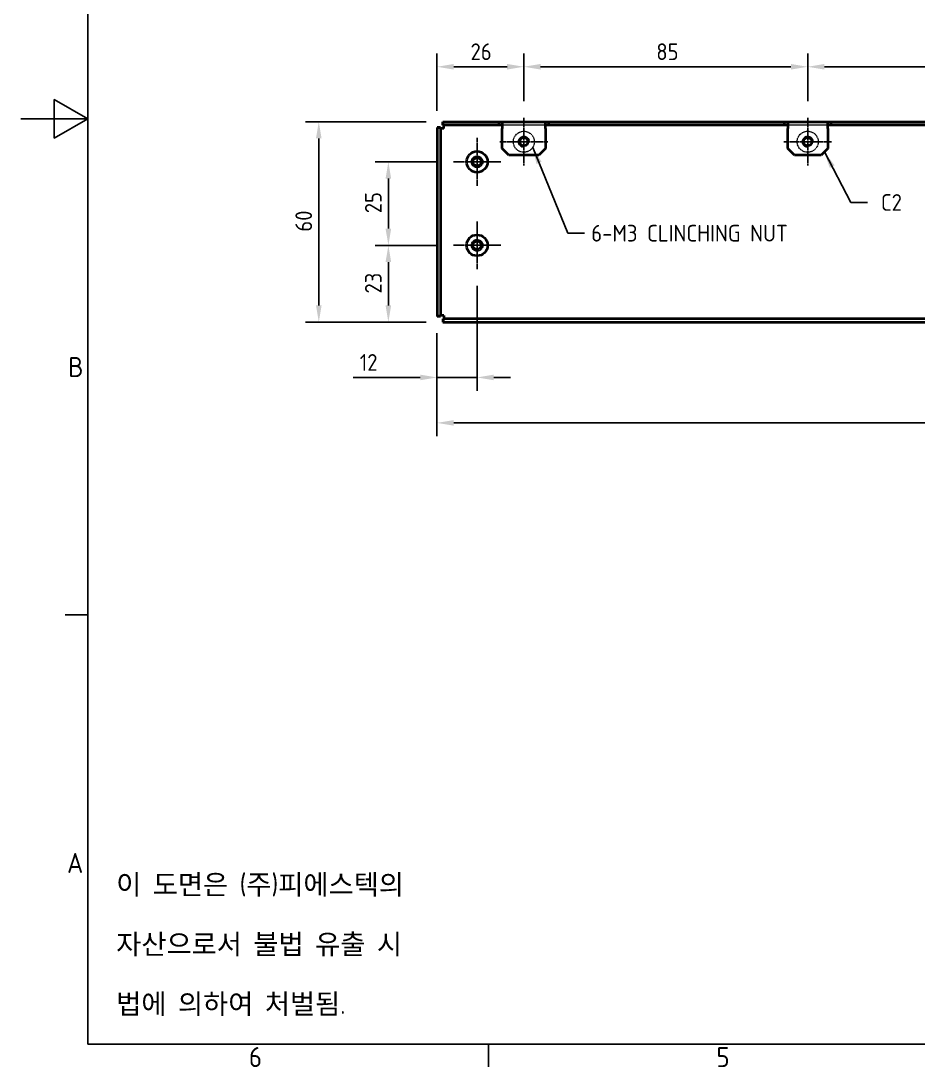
# Model space of a CAD drawing. Header units: millimetres. Extents: x 0 to 840, y 0 to 594.
# Drawn here: x 0 to 268.6, y 13.1 to 326.3 of the extents above; entities that cross this region are included whole.
import ezdxf

# ---------------------------------------------------------------- set-up
doc = ezdxf.new("R2010")
doc.units = ezdxf.units.MM
doc.header["$LTSCALE"] = 2
doc.linetypes.add('CHAIN', pattern=[0.7087, 0.4724, -0.0591, 0.1181, -0.0591])
doc.linetypes.add('DASHED', pattern=[0.2067, 0.1654, -0.0413])
doc.layers.get('0').update_dxf_attribs({"color": 3, "lineweight": 25, "true_color": 0x00ff00})
for name, color, linetype, lineweight, true_color in [('가려진 것(ISO)', 2, 'DASHED', 18, 0xffff00), ('가시적인 것(ISO)', 3, 'Continuous', 40, 0x00ff00), ('가시적인 좁은 것(ISO)', 3, 'Continuous', 35, 0x00ff00), ('기호(ISO)', 5, 'Continuous', 25, 0x0000ff), ('중심 표식(ISO)', 1, 'Continuous', 25, 0xff0000), ('치수(ISO)', 2, 'Continuous', 25, 0xffff00)]:
    doc.layers.add(name, color=color, linetype=linetype, lineweight=lineweight, true_color=true_color)
doc.layers.add('경계(ISO)', color=7, linetype='Continuous', lineweight=25)
doc.styles.add('문자 텍스트_PSTEK_POSCO', font='isocp.shx')
doc.styles.add('치수 텍스트_PSTEK_POSCO', font='isocp.shx')
doc.dimstyles.new('치수_PSTEK_POSCO', dxfattribs={"dimscale": 2, "dimtxt": 2.5, "dimasz": 2.5, "dimexe": 2, "dimexo": 2.5, "dimgap": 1, "dimtad": 1, "dimrnd": 1e-08, "dimdsep": 46, "dimtxsty": '치수 텍스트_PSTEK_POSCO', "dimcen": 0.09, "dimdle": 10, "dimclrd": 7, "dimclre": 7, "dimclrt": 2, "dimadec": 1, "dimazin": 2, "dimtfac": 1, "dimtmove": 0, "dimatfit": 3, "dimfxl": 1, "dimtolj": 1, "dimlwd": -1, "dimlwe": -1, "dimarcsym": 0})
doc.dimstyles.new('치수_PSTEK_POSCO$7', dxfattribs={"dimscale": 2, "dimtxt": 2.5, "dimasz": 2.5, "dimexe": 2, "dimexo": 2.5, "dimgap": 1, "dimtad": 1, "dimrnd": 1e-08, "dimdsep": 46, "dimtxsty": '치수 텍스트_PSTEK_POSCO', "dimcen": 0.09, "dimdle": 10, "dimclrd": 7, "dimclre": 7, "dimclrt": 2, "dimadec": 1, "dimazin": 2, "dimtfac": 1, "dimtmove": 0, "dimatfit": 3, "dimfxl": 1, "dimtolj": 1, "dimlwd": -1, "dimlwe": -1, "dimarcsym": 0})

# ---------------------------------------------------------------- blocks, each defined once
blk = doc.blocks.new('경계 Default Border')
at = {"layer": '경계(ISO)'}
for p, q in [((10, 74.25), (6.6, 74.25)), ((70, 10), (70, 6.6))]:
    blk.add_line(p, q, dxfattribs=at)
at = {"layer": '경계(ISO)', "flags": 128}
for points in [[(10, 10), (10, 287), (410, 287), (410, 10), (10, 10)], [(0, 148.5), (10, 148.5), (5, 151.39), (5, 145.61), (10, 148.5)]]:
    blk.add_lwpolyline(points, dxfattribs=at)
at = {"layer": '경계(ISO)', "color": 2, "true_color": 0xffff00, "char_height": 3, "attachment_point": 7, "style": '문자 텍스트_PSTEK_POSCO'}
for s, insert in [('B', (7.08, 109.85)), ('A', (6.91, 35.62)), ('6', (34.14, 6.57)), ('5', (104.14, 6.57))]:
    blk.add_mtext(s, dxfattribs=dict(at, insert=insert))
blk = doc.blocks.new('*D22')
at = {"layer": 'Defpoints', "color": 0, "transparency": 16777216}
for p in [(150.59, 312.59), (124.59, 294.43), (150.59, 297.28)]:
    blk.add_point(p, dxfattribs=at)
at = {"layer": '치수(ISO)', "color": 7, "transparency": 16777216}
for p, q in [((124.59, 299.43), (124.59, 316.59)), ((150.59, 302.28), (150.59, 316.59)), ((129.59, 312.59), (145.59, 312.59))]:
    blk.add_line(p, q, dxfattribs=at)
for points in [[(129.59, 313.42), (129.59, 311.75), (124.59, 312.59)], [(145.59, 313.42), (145.59, 311.75), (150.59, 312.59)]]:
    blk.add_solid(points, dxfattribs=at)
at = {"layer": '치수(ISO)', "color": 2, "transparency": 16777216, "insert": (134.64, 317.09), "char_height": 5, "attachment_point": 4, "style": '치수 텍스트_PSTEK_POSCO'}
blk.add_mtext('\\A1;26', dxfattribs=at)
blk = doc.blocks.new('*D23')
at = {"layer": 'Defpoints', "color": 0, "transparency": 16777216}
for p in [(235.59, 312.59), (150.59, 297.28), (235.59, 297.28)]:
    blk.add_point(p, dxfattribs=at)
at = {"layer": '치수(ISO)', "color": 7, "transparency": 16777216}
for p, q in [((150.59, 302.28), (150.59, 316.59)), ((235.59, 302.28), (235.59, 316.59)), ((155.59, 312.59), (230.59, 312.59))]:
    blk.add_line(p, q, dxfattribs=at)
for points in [[(155.59, 313.42), (155.59, 311.75), (150.59, 312.59)], [(230.59, 313.42), (230.59, 311.75), (235.59, 312.59)]]:
    blk.add_solid(points, dxfattribs=at)
at = {"layer": '치수(ISO)', "color": 2, "transparency": 16777216, "insert": (190.26, 317.09), "char_height": 5, "attachment_point": 4, "style": '치수 텍스트_PSTEK_POSCO'}
blk.add_mtext('\\A1;85', dxfattribs=at)
blk = doc.blocks.new('*D24')
at = {"layer": 'Defpoints', "color": 0, "transparency": 16777216}
for p in [(395.09, 312.59), (235.59, 297.28), (395.09, 297.28)]:
    blk.add_point(p, dxfattribs=at)
at = {"layer": '치수(ISO)', "color": 7, "transparency": 16777216}
for p, q in [((235.59, 302.28), (235.59, 316.59)), ((395.09, 302.28), (395.09, 316.59)), ((240.59, 312.59), (390.09, 312.59))]:
    blk.add_line(p, q, dxfattribs=at)
for points in [[(240.59, 313.42), (240.59, 311.75), (235.59, 312.59)], [(390.09, 313.42), (390.09, 311.75), (395.09, 312.59)]]:
    blk.add_solid(points, dxfattribs=at)
at = {"layer": '치수(ISO)', "color": 2, "transparency": 16777216, "insert": (308.75, 317.09), "char_height": 5, "attachment_point": 4, "style": '치수 텍스트_PSTEK_POSCO'}
blk.add_mtext('\\A1;159.5', dxfattribs=at)
blk = doc.blocks.new('*D27')
at = {"layer": 'Defpoints', "color": 0, "transparency": 16777216}
for p in [(110.03, 259.13), (129.44, 259.13), (126.3, 236.13)]:
    blk.add_point(p, dxfattribs=at)
at = {"layer": '치수(ISO)', "color": 7, "transparency": 16777216}
for p, q in [((124.44, 259.13), (106.03, 259.13)), ((110.03, 241.13), (110.03, 254.13)), ((121.3, 236.13), (106.03, 236.13))]:
    blk.add_line(p, q, dxfattribs=at)
for points in [[(109.19, 254.13), (110.86, 254.13), (110.03, 259.13)], [(109.19, 241.13), (110.86, 241.13), (110.03, 236.13)]]:
    blk.add_solid(points, dxfattribs=at)
at = {"layer": '치수(ISO)', "color": 2, "transparency": 16777216, "insert": (105.53, 244.7), "char_height": 5, "attachment_point": 4, "rotation": 90, "style": '치수 텍스트_PSTEK_POSCO'}
blk.add_mtext('\\A1;23', dxfattribs=at)
blk = doc.blocks.new('*D28')
at = {"layer": 'Defpoints', "color": 0, "transparency": 16777216}
for p in [(110.03, 284.13), (129.44, 284.13), (129.44, 259.13)]:
    blk.add_point(p, dxfattribs=at)
at = {"layer": '치수(ISO)', "color": 7, "transparency": 16777216}
for p, q in [((124.44, 284.13), (106.03, 284.13)), ((110.03, 264.13), (110.03, 279.13)), ((124.44, 259.13), (106.03, 259.13))]:
    blk.add_line(p, q, dxfattribs=at)
for points in [[(109.19, 279.13), (110.86, 279.13), (110.03, 284.13)], [(109.19, 264.13), (110.86, 264.13), (110.03, 259.13)]]:
    blk.add_solid(points, dxfattribs=at)
at = {"layer": '치수(ISO)', "color": 2, "transparency": 16777216, "insert": (105.53, 268.74), "char_height": 5, "attachment_point": 4, "rotation": 90, "style": '치수 텍스트_PSTEK_POSCO'}
blk.add_mtext('\\A1;25', dxfattribs=at)
blk = doc.blocks.new('*D29')
at = {"layer": 'Defpoints', "color": 0, "transparency": 16777216}
for p in [(126.3, 296.13), (89.19, 236.13), (126.3, 236.13)]:
    blk.add_point(p, dxfattribs=at)
at = {"layer": '치수(ISO)', "color": 7, "transparency": 16777216}
for p, q in [((121.3, 296.13), (85.19, 296.13)), ((89.19, 291.13), (89.19, 241.13)), ((121.3, 236.13), (85.19, 236.13))]:
    blk.add_line(p, q, dxfattribs=at)
for points in [[(88.36, 291.13), (90.03, 291.13), (89.19, 296.13)], [(88.36, 241.13), (90.03, 241.13), (89.19, 236.13)]]:
    blk.add_solid(points, dxfattribs=at)
at = {"layer": '치수(ISO)', "color": 2, "transparency": 16777216, "insert": (84.69, 263.23), "char_height": 5, "attachment_point": 4, "rotation": 90, "style": '치수 텍스트_PSTEK_POSCO'}
blk.add_mtext('\\A1;60', dxfattribs=at)
blk = doc.blocks.new('*D30')
at = {"layer": 'Defpoints', "color": 0, "transparency": 16777216}
for p in [(136.59, 251.98), (124.59, 237.84), (136.59, 219.58)]:
    blk.add_point(p, dxfattribs=at)
at = {"layer": '치수(ISO)', "color": 7, "transparency": 16777216}
for p, q in [((136.59, 246.98), (136.59, 215.58)), ((124.59, 232.84), (124.59, 215.58)), ((119.59, 219.58), (99.46, 219.58)), ((136.59, 219.58), (124.59, 219.58)), ((141.59, 219.58), (146.59, 219.58))]:
    blk.add_line(p, q, dxfattribs=at)
for points in [[(119.59, 220.42), (119.59, 218.75), (124.59, 219.58)], [(141.59, 220.42), (141.59, 218.75), (136.59, 219.58)]]:
    blk.add_solid(points, dxfattribs=at)
at = {"layer": '치수(ISO)', "color": 2, "transparency": 16777216, "insert": (101.46, 224.08), "char_height": 5, "attachment_point": 4, "style": '치수 텍스트_PSTEK_POSCO'}
blk.add_mtext('\\A1;12', dxfattribs=at)
blk = doc.blocks.new('*D34')
at = {"layer": 'Defpoints', "color": 0, "transparency": 16777216}
for p in [(514.59, 238.13), (124.59, 237.84), (514.59, 205.98)]:
    blk.add_point(p, dxfattribs=at)
at = {"layer": '치수(ISO)', "color": 7, "transparency": 16777216}
for p, q in [((124.59, 232.84), (124.59, 201.98)), ((514.59, 233.13), (514.59, 201.98)), ((129.59, 205.98), (509.59, 205.98))]:
    blk.add_line(p, q, dxfattribs=at)
for points in [[(129.59, 206.82), (129.59, 205.15), (124.59, 205.98)], [(509.59, 206.82), (509.59, 205.15), (514.59, 205.98)]]:
    blk.add_solid(points, dxfattribs=at)
at = {"layer": '치수(ISO)', "color": 2, "transparency": 16777216, "insert": (315.08, 210.48), "char_height": 5, "attachment_point": 4, "style": '치수 텍스트_PSTEK_POSCO'}
blk.add_mtext('\\A1;390', dxfattribs=at)

msp = doc.modelspace()

# ---------------------------------------------------------------- linework, layer by layer
at = {"layer": '가려진 것(ISO)'}
for p, q in [((126.593, 295.133), (126.593, 296.133)), ((157.093, 295.133), (144.093, 295.133)), ((241.593, 295.133), (229.593, 295.133)), ((125.593, 294.133), (124.593, 294.133)), ((125.593, 238.133), (124.593, 238.133)), ((126.593, 237.133), (126.593, 236.133))]:
    msp.add_line(p, q, dxfattribs=at)
for centre, radius in [((150.593, 290.133), 3.15), ((235.593, 290.133), 3.15), ((136.593, 284.133), 1.75), ((136.593, 259.133), 1.75)]:
    msp.add_circle(centre, radius, dxfattribs=at)
at = {"layer": '가시적인 것(ISO)'}
for p, q in [((125.593, 294.426), (124.593, 294.426)), ((124.593, 294.426), (124.593, 237.84)), ((125.593, 294.426), (125.593, 237.84)), ((126.3, 296.133), (143.093, 296.133)), ((126.3, 295.133), (126.3, 296.133)), ((143.093, 295.133), (126.3, 295.133)), ((126.593, 294.133), (126.593, 295.133)), ((143.093, 296.133), (143.093, 295.133)), ((143.093, 296.133), (144.093, 296.133)), ((144.093, 295.133), (143.093, 295.133)), ((144.093, 296.133), (157.093, 296.133)), ((144.093, 296.133), (144.093, 294.133)), ((157.093, 294.133), (157.093, 296.133)), ((157.093, 296.133), (158.093, 296.133)), ((158.093, 295.133), (157.093, 295.133)), ((158.093, 295.133), (158.093, 296.133)), ((158.093, 296.133), (228.593, 296.133)), ((228.593, 295.133), (158.093, 295.133)), ((228.593, 296.133), (228.593, 295.133)), ((228.593, 296.133), (229.593, 296.133)), ((229.593, 295.133), (228.593, 295.133)), ((229.593, 296.133), (241.593, 296.133)), ((229.593, 296.133), (229.593, 294.133)), ((241.593, 294.133), (241.593, 296.133)), ((241.593, 296.133), (242.593, 296.133)), ((242.593, 295.133), (241.593, 295.133)), ((242.593, 296.133), (388.093, 296.133)), ((242.593, 295.133), (242.593, 296.133)), ((388.093, 295.133), (242.593, 295.133)), ((126.593, 294.133), (125.593, 294.133)), ((144.093, 288.133), (144.093, 294.133)), ((157.093, 294.133), (157.093, 288.133)), ((229.593, 288.133), (229.593, 294.133)), ((241.593, 294.133), (241.593, 288.133)), ((146.093, 286.133), (144.093, 288.133)), ((157.093, 288.133), (155.093, 286.133)), ((231.593, 286.133), (229.593, 288.133)), ((241.593, 288.133), (239.593, 286.133)), ((155.093, 286.133), (146.093, 286.133)), ((239.593, 286.133), (231.593, 286.133)), ((126.593, 238.133), (125.593, 238.133)), ((126.593, 238.133), (126.593, 237.133)), ((125.593, 237.84), (124.593, 237.84)), ((514.593, 237.133), (126.3, 237.133)), ((126.3, 237.133), (126.3, 236.133)), ((126.3, 236.133), (514.593, 236.133))]:
    msp.add_line(p, q, dxfattribs=at)
for centre, radius in [((150.593, 290.133), 1.23), ((235.593, 290.133), 1.23), ((136.593, 284.133), 3.15), ((136.593, 284.133), 1.23), ((136.593, 259.133), 3.15), ((136.593, 259.133), 1.23)]:
    msp.add_circle(centre, radius, dxfattribs=at)
at = {"layer": '가시적인 좁은 것(ISO)'}
for centre in [(150.593, 290.133), (150.593, 290.133), (235.593, 290.133), (235.593, 290.133), (136.593, 284.133), (136.593, 259.133)]:
    msp.add_arc(centre, 1.5, 350, 260, dxfattribs=at)
at = {"layer": '중심 표식(ISO)', "linetype": 'CHAIN'}
for p, q in [((150.593, 297.283), (150.593, 282.983)), ((235.593, 297.283), (235.593, 282.983)), ((136.593, 291.283), (136.593, 276.983)), ((157.743, 290.133), (143.443, 290.133)), ((242.743, 290.133), (228.443, 290.133)), ((143.743, 284.133), (129.443, 284.133)), ((136.593, 266.283), (136.593, 251.983)), ((143.743, 259.133), (129.443, 259.133))]:
    msp.add_line(p, q, dxfattribs=at)

# ---------------------------------------------------------------- block references
at = {"xscale": 2, "yscale": 2, "zscale": 2}
msp.add_blockref('경계 Default Border', (0, 0), dxfattribs=at)

# ---------------------------------------------------------------- texts
at = {"layer": '기호(ISO)', "color": 2, "true_color": 0xffff00, "insert": (257.519, 271.969), "char_height": 5, "attachment_point": 4, "style": '치수 텍스트_PSTEK_POSCO'}
msp.add_mtext('{C2}', dxfattribs=at)
at = {"layer": '기호(ISO)', "color": 2, "true_color": 0xffff00, "insert": (170.777, 262.757), "char_height": 5, "width": 67.24076, "attachment_point": 4, "style": '치수 텍스트_PSTEK_POSCO'}
msp.add_mtext('{\\fISOCP|b0|i0;\\H5.0000;6-M3 CLINCHING NUT}', dxfattribs=at)
at = {"layer": '기호(ISO)', "color": 7, "insert": (28.525, 49.617), "char_height": 6, "width": 103.28011, "attachment_point": 4, "line_spacing_factor": 1.78626, "style": '문자 텍스트_PSTEK_POSCO'}
msp.add_mtext('{이 도면은 (주)피에스텍의\\P자산으로서 불법 유출 시 \\P법에 의하여 처벌됨.}', dxfattribs=at)

# ---------------------------------------------------------------- dimensions: what is measured, and where the dimension line sits
at = {"layer": '치수(ISO)', "color": 7}
for base, p1, p2, angle, override, picture, middle in [((150.593, 312.588), (124.593, 294.426), (150.593, 297.283), 180, {"dimdec": 2, "dimtp": 0, "dimtm": 0, "dimtdec": 2, "dimtofl": 0, "dimatfit": 1}, '*D22', (137.573, 312.588)), ((235.593, 312.588), (150.593, 297.283), (235.593, 297.283), 180, {"dimdec": 2, "dimtp": 0, "dimtm": 0, "dimtdec": 2, "dimtofl": 0, "dimatfit": 1}, '*D23', (193.113, 312.588)), ((395.093, 312.588), (235.593, 297.283), (395.093, 297.283), 180, {"dimdec": 2, "dimtp": 0, "dimtm": 0, "dimtdec": 2, "dimtofl": 0, "dimatfit": 1}, '*D24', (315.363, 312.588)), ((89.194, 236.133), (126.3, 296.133), (126.3, 236.133), 270, {"dimdec": 2, "dimtp": 0, "dimtm": 0, "dimtdec": 2, "dimtofl": 0, "dimatfit": 1}, '*D29', (89.194, 266.133)), ((110.026, 284.133), (129.443, 259.133), (129.443, 284.133), 90, {"dimdec": 2, "dimtp": 0, "dimtm": 0, "dimtdec": 2, "dimtofl": 0, "dimatfit": 1}, '*D28', (110.026, 271.653)), ((110.026, 259.133), (126.3, 236.133), (129.443, 259.133), 90, {"dimdec": 2, "dimtp": 0, "dimtm": 0, "dimtdec": 2, "dimtofl": 0, "dimatfit": 1}, '*D27', (110.026, 247.613)), ((136.593, 219.584), (124.593, 237.84), (136.593, 251.983), 180, {"dimdec": 2, "dimtp": 0, "dimtm": 0, "dimtdec": 2, "dimtofl": 1, "dimatfit": 1}, '*D30', (103.864, 219.584)), ((514.593, 205.982), (124.593, 237.84), (514.593, 238.133), 180, {"dimdec": 2, "dimtp": 0, "dimtm": 0, "dimtdec": 2, "dimtofl": 0, "dimatfit": 1}, '*D34', (319.593, 205.982))]:
    dim = msp.add_linear_dim(base=base, p1=p1, p2=p2, angle=angle, dimstyle='치수_PSTEK_POSCO', override=override, dxfattribs=at)
    dim.commit()
    dim.dimension.update_dxf_attribs({"geometry": picture, "text_midpoint": middle, "dimtype": 160})

# ---------------------------------------------------------------- leaders
at = {"layer": '기호(ISO)', "color": 7, "annotation_type": 0, "has_hookline": 1, "hookline_direction": 0}
for points, text_width in [([(153.241, 288.427), (163.777, 262.757), (168.777, 262.757)], 65.618), ([(240.593, 287.133), (248.519, 271.969), (253.519, 271.969)], 6.033)]:
    msp.add_leader(points, dimstyle='치수_PSTEK_POSCO$7', override={"dimtad": 0}, dxfattribs=dict(at, text_width=text_width))

doc.saveas('drawing.dxf')
